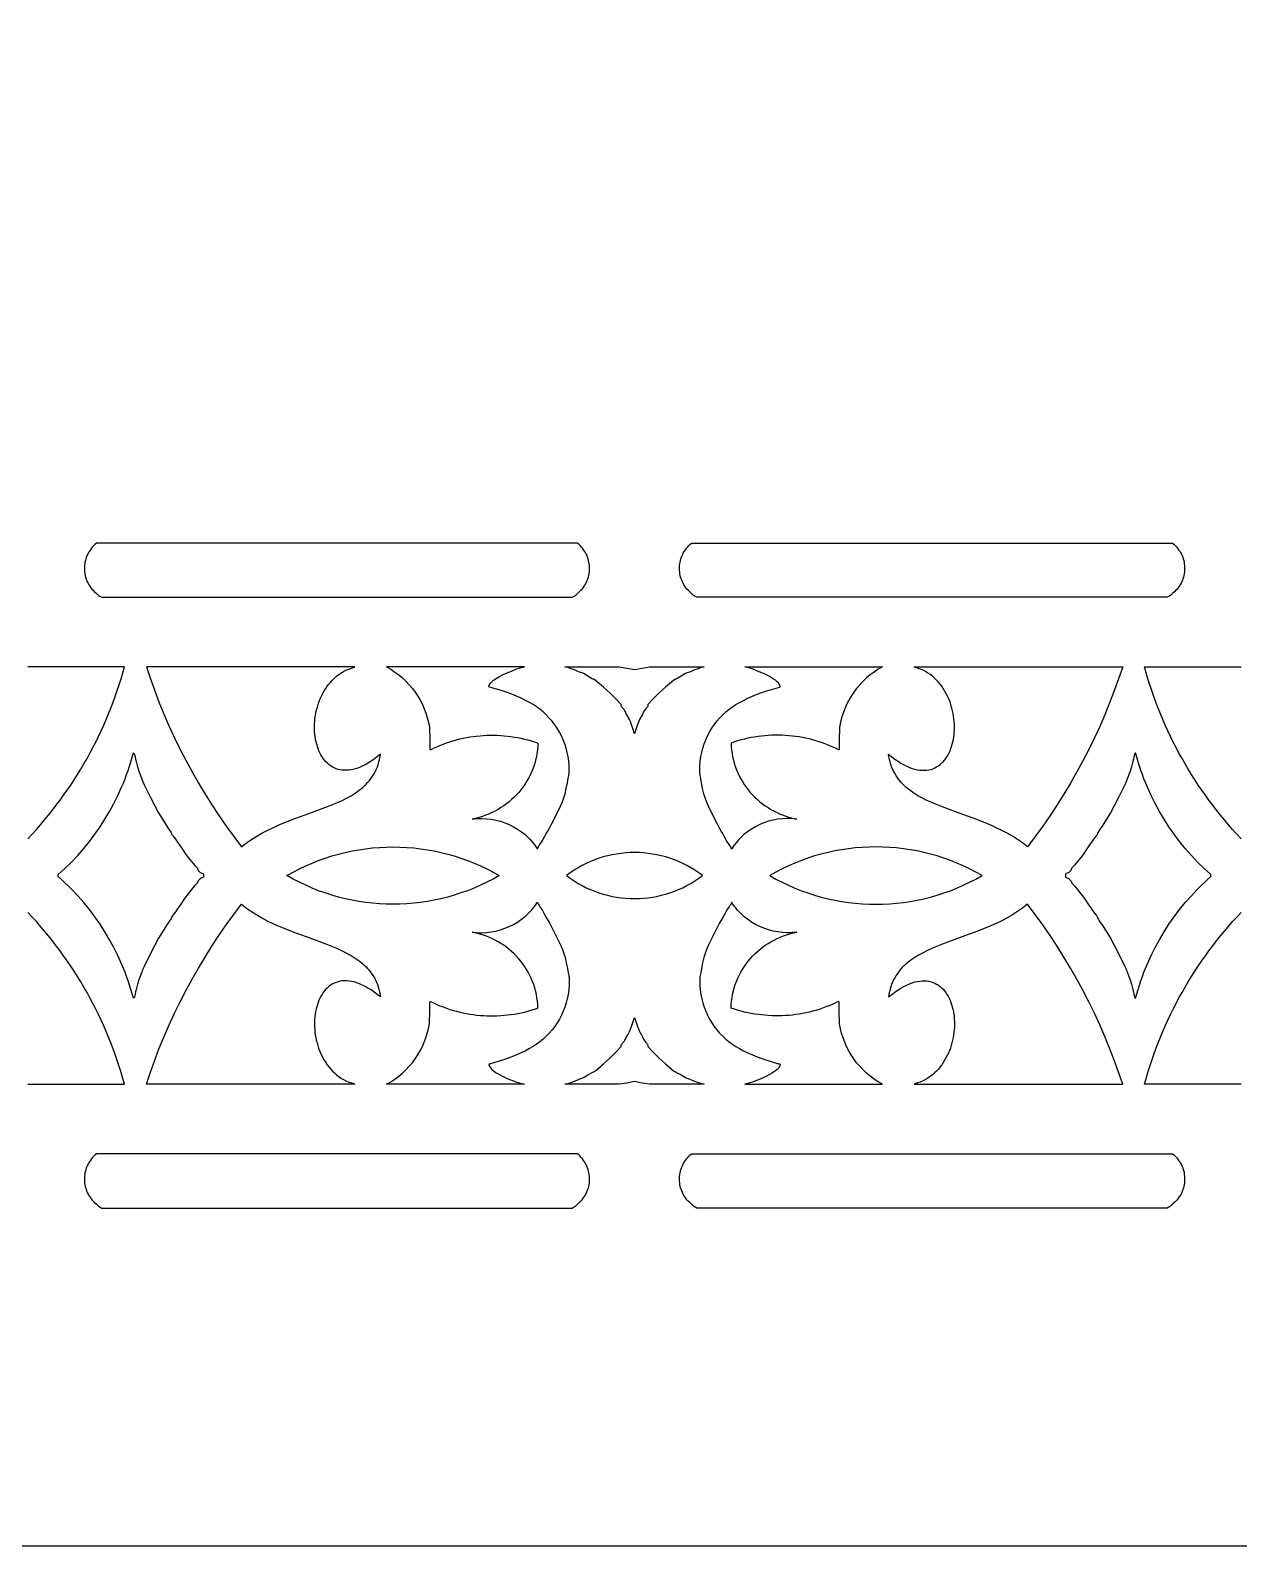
# Model space of a CAD drawing. Extents: x -580 to 993, y -400 to 388.
# Drawn here: x 741.9 to 849.2, y -400.3 to -265.6 of the extents above; entities that cross this region are included whole.
import ezdxf

# ---------------------------------------------------------------- set-up
doc = ezdxf.new("R2010")
doc.units = 0
doc.layers.add('LAYER_1', color=18, linetype='CONTINUOUS')

msp = doc.modelspace()

# ---------------------------------------------------------------- linework, layer by layer
at = {"layer": 'LAYER_1'}
for points in [[(598.06, -400.26), (993.06, -400.26), (993.06, -5.26), (598.06, -5.26)], [(748.23, -316), (790.01, -316), (790.15, -315.93), (790.31, -315.83), (790.5, -315.67), (790.68, -315.49), (790.79, -315.38), (790.9, -315.27), (790.99, -315.15), (791.08, -315.02), (791.17, -314.89), (791.24, -314.76), (791.31, -314.62), (791.36, -314.49), (791.42, -314.35), (791.46, -314.2), (791.5, -314.06), (791.53, -313.91), (791.55, -313.76), (791.56, -313.62), (791.57, -313.47), (791.56, -313.32), (791.56, -313.17), (791.54, -313.02), (791.51, -312.88), (791.48, -312.73), (791.44, -312.59), (791.39, -312.44), (791.34, -312.3), (791.27, -312.16), (791.2, -312.03), (791.12, -311.9), (791.03, -311.77), (790.94, -311.64), (790.83, -311.52), (790.72, -311.4), (790.6, -311.29), (790.47, -311.18), (747.77, -311.18), (747.65, -311.29), (747.53, -311.4), (747.41, -311.52), (747.31, -311.64), (747.22, -311.77), (747.13, -311.9), (747.05, -312.03), (746.98, -312.16), (746.91, -312.3), (746.85, -312.44), (746.81, -312.59), (746.77, -312.73), (746.73, -312.88), (746.71, -313.02), (746.69, -313.17), (746.68, -313.32), (746.68, -313.47), (746.69, -313.62), (746.7, -313.76), (746.72, -313.91), (746.75, -314.06), (746.79, -314.2), (746.83, -314.35), (746.88, -314.49), (746.94, -314.62), (747.01, -314.76), (747.08, -314.89), (747.16, -315.02), (747.25, -315.15), (747.35, -315.27), (747.45, -315.38), (747.56, -315.49), (747.75, -315.67), (747.94, -315.83), (748.1, -315.93)], [(801.1, -316), (800.96, -315.93), (800.81, -315.83), (800.62, -315.67), (800.43, -315.49), (800.32, -315.38), (800.21, -315.27), (800.12, -315.15), (800.03, -315.02), (799.95, -314.89), (799.87, -314.76), (799.81, -314.62), (799.75, -314.49), (799.7, -314.35), (799.65, -314.2), (799.62, -314.06), (799.59, -313.91), (799.57, -313.76), (799.55, -313.62), (799.55, -313.47), (799.55, -313.32), (799.56, -313.17), (799.57, -313.02), (799.6, -312.88), (799.63, -312.73), (799.67, -312.59), (799.72, -312.44), (799.78, -312.3), (799.84, -312.16), (799.91, -312.03), (799.99, -311.9), (800.08, -311.77), (800.18, -311.64), (800.28, -311.52), (800.39, -311.4), (800.51, -311.29), (800.64, -311.18), (843.34, -311.18), (843.47, -311.29), (843.59, -311.4), (843.7, -311.52), (843.8, -311.64), (843.9, -311.77), (843.99, -311.9), (844.07, -312.03), (844.14, -312.16), (844.2, -312.3), (844.26, -312.44), (844.31, -312.59), (844.35, -312.73), (844.38, -312.88), (844.4, -313.02), (844.42, -313.17), (844.43, -313.32), (844.43, -313.47), (844.43, -313.62), (844.41, -313.76), (844.39, -313.91), (844.36, -314.06), (844.33, -314.2), (844.28, -314.35), (844.23, -314.49), (844.17, -314.62), (844.11, -314.76), (844.03, -314.89), (843.95, -315.02), (843.86, -315.15), (843.76, -315.27), (843.66, -315.38), (843.55, -315.49), (843.36, -315.67), (843.17, -315.83), (843.02, -315.93), (842.88, -316)], [(752.19, -322.18), (752.55, -323.25), (752.93, -324.32), (753.34, -325.38), (753.77, -326.43), (754.22, -327.47), (754.7, -328.5), (755.2, -329.52), (755.72, -330.53), (756.26, -331.52), (756.82, -332.51), (757.4, -333.49), (758.01, -334.45), (758.63, -335.4), (759.28, -336.34), (759.95, -337.26), (760.64, -338.17), (761.08, -337.83), (761.52, -337.52), (761.99, -337.23), (762.46, -336.96), (762.93, -336.71), (763.42, -336.47), (763.91, -336.25), (764.4, -336.04), (765.39, -335.66), (766.38, -335.3), (767.34, -334.95), (768.27, -334.6), (768.72, -334.42), (769.16, -334.24), (769.58, -334.05), (769.98, -333.84), (770.37, -333.63), (770.74, -333.4), (771.09, -333.15), (771.41, -332.89), (771.56, -332.75), (771.71, -332.61), (771.85, -332.46), (771.98, -332.31), (772.11, -332.15), (772.23, -331.98), (772.34, -331.81), (772.45, -331.63), (772.54, -331.44), (772.63, -331.25), (772.71, -331.05), (772.79, -330.85), (772.85, -330.63), (772.91, -330.41), (772.95, -330.18), (772.99, -329.94), (772.7, -330.17), (772.42, -330.38), (772.15, -330.56), (771.88, -330.73), (771.62, -330.88), (771.37, -331), (771.12, -331.11), (770.88, -331.2), (770.65, -331.26), (770.42, -331.32), (770.2, -331.35), (769.99, -331.37), (769.79, -331.37), (769.59, -331.36), (769.4, -331.33), (769.22, -331.29), (769.04, -331.23), (768.87, -331.16), (768.71, -331.07), (768.56, -330.98), (768.41, -330.87), (768.27, -330.75), (768.14, -330.62), (768.02, -330.48), (767.91, -330.33), (767.8, -330.17), (767.7, -330), (767.61, -329.83), (767.52, -329.64), (767.45, -329.45), (767.38, -329.25), (767.32, -329.05), (767.27, -328.84), (767.22, -328.63), (767.19, -328.41), (767.16, -328.19), (767.14, -327.96), (767.13, -327.73), (767.13, -327.5), (767.13, -327.27), (767.15, -327.03), (767.17, -326.8), (767.2, -326.56), (767.24, -326.33), (767.29, -326.09), (767.35, -325.86), (767.42, -325.63), (767.49, -325.4), (767.57, -325.17), (767.67, -324.95), (767.77, -324.73), (767.88, -324.51), (768, -324.31), (768.13, -324.1), (768.26, -323.9), (768.41, -323.71), (768.57, -323.53), (768.73, -323.35), (768.9, -323.18), (769.09, -323.02), (769.28, -322.87), (769.48, -322.73), (769.7, -322.6), (769.92, -322.48), (770.17, -322.38), (770.41, -322.3), (770.58, -322.24), (770.7, -322.18)], [(773.53, -322.17), (773.91, -322.4), (774.27, -322.64), (774.62, -322.9), (774.94, -323.17), (775.25, -323.46), (775.55, -323.77), (775.82, -324.1), (776.07, -324.44), (776.31, -324.79), (776.52, -325.15), (776.71, -325.52), (776.88, -325.91), (777.03, -326.3), (777.15, -326.7), (777.25, -327.11), (777.33, -327.53), (777.35, -327.92), (777.36, -328.37), (777.37, -329.52), (777.43, -329.54), (777.71, -329.4), (777.99, -329.28), (778.27, -329.16), (778.56, -329.04), (778.85, -328.94), (779.14, -328.84), (779.44, -328.75), (779.73, -328.67), (780.03, -328.59), (780.33, -328.53), (780.63, -328.47), (780.93, -328.41), (781.23, -328.37), (781.53, -328.33), (781.84, -328.3), (782.14, -328.28), (782.45, -328.26), (782.75, -328.26), (783.06, -328.26), (783.36, -328.26), (783.67, -328.28), (783.97, -328.3), (784.28, -328.33), (784.58, -328.37), (784.89, -328.42), (785.19, -328.47), (785.49, -328.53), (785.79, -328.6), (786.09, -328.68), (786.39, -328.76), (786.68, -328.85), (786.98, -328.95), (786.96, -329.26), (786.94, -329.57), (786.89, -329.87), (786.84, -330.17), (786.77, -330.46), (786.69, -330.75), (786.6, -331.04), (786.5, -331.32), (786.38, -331.59), (786.25, -331.86), (786.12, -332.12), (785.97, -332.38), (785.81, -332.63), (785.64, -332.87), (785.46, -333.11), (785.27, -333.34), (785.07, -333.56), (784.86, -333.77), (784.64, -333.97), (784.42, -334.17), (784.18, -334.35), (783.94, -334.53), (783.69, -334.69), (783.43, -334.85), (783.17, -335), (782.89, -335.13), (782.62, -335.26), (782.33, -335.37), (782.04, -335.47), (781.74, -335.56), (781.44, -335.64), (781.13, -335.7), (781.34, -335.68), (781.56, -335.66), (781.77, -335.65), (781.99, -335.65), (782.41, -335.67), (782.83, -335.72), (783.25, -335.8), (783.65, -335.9), (784.05, -336.04), (784.43, -336.2), (784.81, -336.38), (785.16, -336.6), (785.51, -336.83), (785.83, -337.09), (785.99, -337.23), (786.14, -337.38), (786.29, -337.53), (786.43, -337.69), (786.56, -337.85), (786.7, -338.02), (786.82, -338.19), (786.94, -338.37), (786.97, -338.26), (787.02, -338.16), (787.08, -338.06), (787.15, -337.96), (787.36, -337.67), (787.42, -337.57), (787.45, -337.51), (787.47, -337.44), (787.53, -337.33), (787.72, -337), (787.86, -336.77), (788.04, -336.46), (788.22, -336.11), (788.4, -335.76), (788.98, -334.57), (789.16, -334.15), (789.29, -333.81), (789.39, -333.45), (789.5, -332.98), (789.61, -332.48), (789.67, -332.08), (789.71, -331.84), (789.73, -331.75), (789.75, -331.71), (789.76, -331.64), (789.76, -331.47), (789.74, -330.95), (789.71, -330.55), (789.65, -330.16), (789.58, -329.78), (789.48, -329.4), (789.36, -329.03), (789.22, -328.67), (789.06, -328.32), (788.88, -327.98), (788.68, -327.64), (788.47, -327.33), (788.24, -327.02), (787.99, -326.73), (787.72, -326.45), (787.44, -326.19), (787.14, -325.94), (786.83, -325.71), (786.54, -325.53), (786.22, -325.34), (785.86, -325.16), (785.48, -324.97), (785.08, -324.79), (784.66, -324.62), (784.24, -324.46), (783.82, -324.32), (782.75, -324.01), (782.67, -323.99), (782.64, -323.97), (782.62, -323.95), (782.61, -323.92), (782.61, -323.89), (782.63, -323.81), (782.69, -323.72), (782.78, -323.61), (782.89, -323.5), (783.04, -323.37), (783.28, -323.21), (783.57, -323.04), (783.89, -322.87), (784.25, -322.7), (784.63, -322.55), (785.01, -322.4), (785.39, -322.28), (785.77, -322.17)], [(795.56, -328.12), (795.42, -327.67), (795.27, -327.23), (795.19, -327.04), (795.1, -326.85), (795.02, -326.7), (794.95, -326.56), (794.85, -326.4), (794.75, -326.19), (794.69, -326.08), (794.63, -325.98), (794.56, -325.89), (794.5, -325.83), (794.45, -325.78), (794.41, -325.73), (794.38, -325.68), (794.37, -325.63), (794.37, -325.54), (793.9, -325.03), (793.67, -324.79), (793.39, -324.51), (793.08, -324.23), (792.8, -323.99), (792.08, -323.39), (791.96, -323.31), (791.91, -323.29), (791.86, -323.27), (791.75, -323.21), (791.41, -323.01), (791.08, -322.81), (790.96, -322.74), (790.9, -322.72), (790.79, -322.69), (790.59, -322.61), (790.23, -322.46), (789.92, -322.35), (789.63, -322.25), (789.36, -322.17), (794.19, -322.17), (794.87, -322.29), (795.56, -322.42), (796.24, -322.29), (796.93, -322.17), (801.76, -322.17), (801.48, -322.25), (801.2, -322.35), (800.88, -322.46), (800.53, -322.61), (800.32, -322.69), (800.21, -322.72), (800.15, -322.74), (800.04, -322.81), (799.7, -323.01), (799.36, -323.21), (799.25, -323.27), (799.2, -323.29), (799.18, -323.3), (799.15, -323.31), (799.03, -323.39), (798.31, -323.99), (798.03, -324.23), (797.73, -324.51), (797.44, -324.79), (797.21, -325.03), (796.74, -325.54), (796.74, -325.63), (796.73, -325.68), (796.71, -325.73), (796.66, -325.78), (796.61, -325.83), (796.55, -325.89), (796.49, -325.98), (796.42, -326.08), (796.36, -326.19), (796.26, -326.4), (796.17, -326.56), (796.09, -326.7), (796.01, -326.85), (795.85, -327.23), (795.69, -327.67)], [(817.58, -322.17), (817.21, -322.4), (816.84, -322.64), (816.5, -322.9), (816.17, -323.17), (815.86, -323.46), (815.57, -323.77), (815.29, -324.1), (815.04, -324.44), (814.81, -324.79), (814.59, -325.15), (814.4, -325.52), (814.23, -325.91), (814.08, -326.3), (813.96, -326.7), (813.86, -327.11), (813.78, -327.53), (813.76, -327.92), (813.75, -328.37), (813.74, -329.52), (813.69, -329.54), (813.41, -329.4), (813.12, -329.28), (812.84, -329.16), (812.55, -329.04), (812.26, -328.94), (811.97, -328.84), (811.68, -328.75), (811.38, -328.67), (811.09, -328.59), (810.79, -328.53), (810.49, -328.47), (810.19, -328.41), (809.88, -328.37), (809.58, -328.33), (809.28, -328.3), (808.97, -328.28), (808.67, -328.26), (808.36, -328.26), (808.06, -328.26), (807.75, -328.26), (807.44, -328.28), (807.14, -328.3), (806.83, -328.33), (806.53, -328.37), (806.23, -328.42), (805.92, -328.47), (805.62, -328.53), (805.32, -328.6), (805.02, -328.68), (804.72, -328.76), (804.43, -328.85), (804.13, -328.95), (804.15, -329.26), (804.18, -329.57), (804.22, -329.87), (804.27, -330.17), (804.34, -330.46), (804.42, -330.75), (804.51, -331.04), (804.62, -331.32), (804.73, -331.59), (804.86, -331.86), (805, -332.12), (805.15, -332.38), (805.31, -332.63), (805.48, -332.87), (805.65, -333.11), (805.84, -333.34), (806.04, -333.56), (806.25, -333.77), (806.47, -333.97), (806.69, -334.17), (806.93, -334.35), (807.17, -334.53), (807.42, -334.69), (807.68, -334.85), (807.95, -335), (808.22, -335.13), (808.5, -335.26), (808.78, -335.37), (809.07, -335.47), (809.37, -335.56), (809.68, -335.64), (809.99, -335.7), (809.77, -335.68), (809.56, -335.66), (809.34, -335.65), (809.13, -335.65), (808.7, -335.67), (808.28, -335.72), (807.87, -335.8), (807.46, -335.9), (807.06, -336.04), (806.68, -336.2), (806.31, -336.38), (805.95, -336.6), (805.61, -336.83), (805.28, -337.09), (805.12, -337.23), (804.97, -337.38), (804.83, -337.53), (804.68, -337.69), (804.55, -337.85), (804.42, -338.02), (804.29, -338.19), (804.17, -338.37), (804.15, -338.26), (804.1, -338.16), (804.03, -338.06), (803.96, -337.96), (803.75, -337.67), (803.69, -337.57), (803.67, -337.51), (803.65, -337.44), (803.59, -337.33), (803.39, -337), (803.25, -336.77), (803.08, -336.46), (802.89, -336.11), (802.71, -335.76), (802.14, -334.57), (801.95, -334.15), (801.82, -333.81), (801.72, -333.45), (801.61, -332.98), (801.51, -332.48), (801.44, -332.08), (801.4, -331.84), (801.38, -331.75), (801.36, -331.71), (801.35, -331.64), (801.35, -331.47), (801.37, -330.95), (801.4, -330.55), (801.46, -330.16), (801.54, -329.78), (801.64, -329.4), (801.75, -329.03), (801.89, -328.67), (802.05, -328.32), (802.23, -327.98), (802.43, -327.64), (802.64, -327.33), (802.88, -327.02), (803.12, -326.73), (803.39, -326.45), (803.67, -326.19), (803.97, -325.94), (804.28, -325.71), (804.57, -325.53), (804.89, -325.34), (805.25, -325.16), (805.63, -324.97), (806.04, -324.79), (806.45, -324.62), (806.87, -324.46), (807.3, -324.32), (808.36, -324.01), (808.44, -323.99), (808.47, -323.97), (808.49, -323.95), (808.5, -323.92), (808.5, -323.89), (808.48, -323.81), (808.42, -323.72), (808.34, -323.61), (808.22, -323.5), (808.07, -323.37), (807.83, -323.21), (807.55, -323.04), (807.22, -322.87), (806.86, -322.7), (806.49, -322.55), (806.1, -322.4), (805.72, -322.28), (805.35, -322.17)], [(838.93, -322.18), (838.56, -323.25), (838.18, -324.32), (837.77, -325.38), (837.34, -326.43), (836.89, -327.47), (836.41, -328.5), (835.92, -329.52), (835.4, -330.53), (834.86, -331.52), (834.29, -332.51), (833.71, -333.49), (833.1, -334.45), (832.48, -335.4), (831.83, -336.34), (831.16, -337.26), (830.47, -338.17), (830.04, -337.83), (829.59, -337.52), (829.13, -337.23), (828.66, -336.96), (828.18, -336.71), (827.69, -336.47), (827.2, -336.25), (826.71, -336.04), (825.72, -335.66), (824.74, -335.3), (823.77, -334.95), (822.84, -334.6), (822.39, -334.42), (821.96, -334.24), (821.54, -334.05), (821.13, -333.84), (820.74, -333.63), (820.37, -333.4), (820.03, -333.15), (819.7, -332.89), (819.55, -332.75), (819.4, -332.61), (819.26, -332.46), (819.13, -332.31), (819, -332.15), (818.88, -331.98), (818.77, -331.81), (818.67, -331.63), (818.57, -331.44), (818.48, -331.25), (818.4, -331.05), (818.33, -330.85), (818.26, -330.63), (818.21, -330.41), (818.16, -330.18), (818.12, -329.94), (818.41, -330.17), (818.69, -330.38), (818.97, -330.56), (819.23, -330.73), (819.49, -330.88), (819.75, -331), (819.99, -331.11), (820.23, -331.2), (820.47, -331.26), (820.69, -331.32), (820.91, -331.35), (821.12, -331.37), (821.33, -331.37), (821.52, -331.36), (821.71, -331.33), (821.9, -331.29), (822.07, -331.23), (822.24, -331.16), (822.4, -331.07), (822.55, -330.98), (822.7, -330.87), (822.84, -330.75), (822.97, -330.62), (823.09, -330.48), (823.21, -330.33), (823.31, -330.17), (823.41, -330), (823.51, -329.83), (823.59, -329.64), (823.67, -329.45), (823.73, -329.25), (823.79, -329.05), (823.84, -328.84), (823.89, -328.63), (823.92, -328.41), (823.95, -328.19), (823.97, -327.96), (823.98, -327.73), (823.98, -327.5), (823.98, -327.27), (823.96, -327.03), (823.94, -326.8), (823.91, -326.56), (823.87, -326.33), (823.82, -326.09), (823.76, -325.86), (823.7, -325.63), (823.62, -325.4), (823.54, -325.17), (823.45, -324.95), (823.34, -324.73), (823.23, -324.51), (823.11, -324.31), (822.99, -324.1), (822.85, -323.9), (822.7, -323.71), (822.55, -323.53), (822.38, -323.35), (822.21, -323.18), (822.02, -323.02), (821.83, -322.87), (821.63, -322.73), (821.42, -322.6), (821.2, -322.48), (820.94, -322.38), (820.71, -322.3), (820.53, -322.24), (820.41, -322.18)], [(757.26, -340.72), (757.27, -340.81), (757.26, -340.86), (757.23, -340.88), (757.19, -340.9), (757.12, -340.92), (757.05, -340.96), (756.97, -341.01), (756.9, -341.07), (756.84, -341.13), (756.79, -341.19), (756.76, -341.24), (756.75, -341.29), (756.74, -341.34), (756.72, -341.38), (756.68, -341.43), (756.64, -341.46), (756.58, -341.52), (756.47, -341.63), (756.19, -341.97), (755.9, -342.34), (755.78, -342.49), (755.7, -342.61), (755.53, -342.86), (755.25, -343.27), (754.95, -343.68), (754.78, -343.94), (754.67, -344.1), (754.55, -344.25), (754.5, -344.31), (754.45, -344.38), (754.42, -344.43), (754.41, -344.48), (754.39, -344.53), (754.34, -344.63), (754.26, -344.75), (754.17, -344.88), (753.95, -345.19), (753.76, -345.49), (753.28, -346.3), (752.94, -346.92), (752.56, -347.65), (751.99, -348.8), (751.87, -349.05), (751.84, -349.14), (751.82, -349.19), (751.79, -349.32), (751.71, -349.52), (751.63, -349.7), (751.55, -349.91), (751.4, -350.38), (751.27, -350.84), (751.23, -351.05), (751.2, -351.23), (751.17, -351.4), (751.13, -351.52), (751.08, -351.59), (751.06, -351.61), (751.04, -351.62), (750.93, -351.23), (750.82, -350.84), (750.7, -350.45), (750.57, -350.07), (750.44, -349.69), (750.3, -349.32), (749.99, -348.57), (749.66, -347.84), (749.3, -347.12), (748.92, -346.42), (748.51, -345.73), (748.08, -345.05), (747.62, -344.39), (747.13, -343.75), (746.62, -343.12), (746.09, -342.52), (745.53, -341.93), (745.24, -341.64), (744.95, -341.36), (744.65, -341.08), (744.35, -340.81), (744.35, -340.8), (744.34, -340.72), (744.35, -340.65), (744.35, -340.64), (744.65, -340.37), (744.95, -340.09), (745.53, -339.52), (746.09, -338.93), (746.62, -338.32), (747.13, -337.7), (747.62, -337.06), (748.08, -336.4), (748.51, -335.72), (748.92, -335.03), (749.3, -334.33), (749.66, -333.61), (749.99, -332.88), (750.15, -332.51), (750.3, -332.13), (750.44, -331.75), (750.57, -331.38), (750.7, -330.99), (750.82, -330.61), (750.93, -330.22), (751.04, -329.83), (751.06, -329.84), (751.08, -329.85), (751.11, -329.88), (751.13, -329.93), (751.17, -330.05), (751.2, -330.22), (751.23, -330.39), (751.27, -330.6), (751.4, -331.07), (751.55, -331.54), (751.63, -331.75), (751.71, -331.93), (751.79, -332.13), (751.82, -332.21), (751.82, -332.25), (751.84, -332.31), (751.87, -332.4), (751.99, -332.65), (752.56, -333.79), (752.94, -334.53), (753.28, -335.14), (753.76, -335.96), (753.95, -336.26), (754.17, -336.57), (754.34, -336.82), (754.39, -336.91), (754.41, -336.97), (754.42, -337.01), (754.45, -337.07), (754.5, -337.14), (754.55, -337.2), (754.67, -337.35), (754.78, -337.5), (754.95, -337.76), (755.25, -338.18), (755.53, -338.58), (755.7, -338.84), (755.9, -339.11), (756.19, -339.48), (756.47, -339.81), (756.58, -339.93), (756.64, -339.99), (756.68, -340.02), (756.72, -340.06), (756.74, -340.11), (756.75, -340.15), (756.76, -340.2), (756.79, -340.26), (756.84, -340.32), (756.9, -340.38), (756.97, -340.44), (757.05, -340.49), (757.12, -340.52), (757.19, -340.55), (757.23, -340.56), (757.26, -340.59), (757.27, -340.64)], [(833.85, -340.72), (833.85, -340.81), (833.86, -340.86), (833.88, -340.88), (833.92, -340.9), (833.99, -340.92), (834.07, -340.96), (834.14, -341.01), (834.21, -341.07), (834.27, -341.13), (834.32, -341.19), (834.35, -341.24), (834.37, -341.29), (834.37, -341.34), (834.4, -341.38), (834.43, -341.43), (834.47, -341.46), (834.54, -341.52), (834.64, -341.63), (834.92, -341.97), (835.22, -342.34), (835.33, -342.49), (835.41, -342.61), (835.58, -342.86), (835.87, -343.27), (836.16, -343.68), (836.33, -343.94), (836.44, -344.1), (836.56, -344.25), (836.62, -344.31), (836.66, -344.38), (836.69, -344.43), (836.7, -344.48), (836.72, -344.53), (836.77, -344.63), (836.85, -344.75), (836.94, -344.88), (837.16, -345.19), (837.35, -345.49), (837.83, -346.3), (838.17, -346.92), (838.55, -347.65), (839.13, -348.8), (839.24, -349.05), (839.27, -349.14), (839.29, -349.19), (839.32, -349.32), (839.41, -349.52), (839.48, -349.7), (839.56, -349.91), (839.71, -350.38), (839.84, -350.84), (839.88, -351.05), (839.91, -351.23), (839.94, -351.4), (839.98, -351.52), (840.03, -351.59), (840.05, -351.61), (840.08, -351.62), (840.18, -351.23), (840.29, -350.84), (840.41, -350.45), (840.54, -350.07), (840.68, -349.69), (840.82, -349.32), (841.12, -348.57), (841.45, -347.84), (841.81, -347.12), (842.19, -346.42), (842.6, -345.73), (843.04, -345.05), (843.5, -344.39), (843.98, -343.75), (844.49, -343.12), (845.03, -342.52), (845.58, -341.93), (845.87, -341.64), (846.16, -341.36), (846.46, -341.08), (846.76, -340.81), (846.77, -340.8), (846.77, -340.72), (846.77, -340.65), (846.76, -340.64), (846.46, -340.37), (846.16, -340.09), (845.58, -339.52), (845.03, -338.93), (844.49, -338.32), (843.98, -337.7), (843.5, -337.06), (843.04, -336.4), (842.6, -335.72), (842.19, -335.03), (841.81, -334.33), (841.45, -333.61), (841.12, -332.88), (840.97, -332.51), (840.82, -332.13), (840.68, -331.75), (840.54, -331.38), (840.41, -330.99), (840.29, -330.61), (840.18, -330.22), (840.08, -329.83), (840.05, -329.84), (840.03, -329.85), (840.01, -329.88), (839.98, -329.93), (839.94, -330.05), (839.91, -330.22), (839.88, -330.39), (839.84, -330.6), (839.71, -331.07), (839.56, -331.54), (839.48, -331.75), (839.41, -331.93), (839.32, -332.13), (839.3, -332.21), (839.29, -332.25), (839.27, -332.31), (839.24, -332.4), (839.13, -332.65), (838.55, -333.79), (838.17, -334.53), (837.83, -335.14), (837.35, -335.96), (837.16, -336.26), (836.94, -336.57), (836.77, -336.82), (836.72, -336.91), (836.7, -336.97), (836.69, -337.01), (836.66, -337.07), (836.62, -337.14), (836.56, -337.2), (836.44, -337.35), (836.33, -337.5), (836.16, -337.76), (835.87, -338.18), (835.58, -338.58), (835.41, -338.84), (835.22, -339.11), (834.92, -339.48), (834.64, -339.81), (834.54, -339.93), (834.47, -339.99), (834.43, -340.02), (834.4, -340.06), (834.37, -340.11), (834.37, -340.15), (834.35, -340.2), (834.32, -340.26), (834.27, -340.32), (834.21, -340.38), (834.14, -340.44), (834.07, -340.49), (833.99, -340.52), (833.92, -340.55), (833.88, -340.56), (833.86, -340.59), (833.85, -340.64)], [(783.54, -340.72), (782.99, -341.03), (782.44, -341.32), (781.87, -341.59), (781.3, -341.84), (780.72, -342.07), (780.14, -342.27), (779.55, -342.46), (778.96, -342.63), (778.36, -342.78), (777.76, -342.91), (777.16, -343.02), (776.55, -343.11), (775.94, -343.18), (775.33, -343.23), (774.72, -343.26), (774.11, -343.27), (773.5, -343.26), (772.89, -343.23), (772.28, -343.18), (771.67, -343.11), (771.06, -343.02), (770.46, -342.91), (769.86, -342.78), (769.26, -342.63), (768.67, -342.46), (768.08, -342.27), (767.49, -342.07), (766.92, -341.84), (766.35, -341.59), (765.78, -341.32), (765.22, -341.03), (764.68, -340.72), (765.22, -340.42), (765.78, -340.13), (766.35, -339.86), (766.92, -339.61), (767.49, -339.38), (768.08, -339.17), (768.67, -338.98), (769.26, -338.82), (769.86, -338.67), (770.46, -338.54), (771.06, -338.43), (771.67, -338.34), (772.28, -338.27), (772.89, -338.22), (773.5, -338.19), (774.11, -338.18), (774.72, -338.19), (775.33, -338.22), (775.94, -338.27), (776.55, -338.34), (777.16, -338.43), (777.76, -338.54), (778.36, -338.67), (778.96, -338.82), (779.55, -338.98), (780.14, -339.17), (780.72, -339.38), (781.3, -339.61), (781.87, -339.86), (782.44, -340.13), (782.99, -340.42)], [(795.56, -342.77), (795.96, -342.76), (796.36, -342.74), (796.76, -342.7), (797.15, -342.64), (797.55, -342.57), (797.94, -342.48), (798.33, -342.38), (798.71, -342.26), (799.1, -342.12), (799.47, -341.97), (799.84, -341.8), (800.21, -341.62), (800.57, -341.42), (800.92, -341.2), (801.27, -340.97), (801.6, -340.72), (801.27, -340.48), (800.92, -340.25), (800.57, -340.03), (800.21, -339.83), (799.84, -339.65), (799.47, -339.48), (799.1, -339.33), (798.71, -339.19), (798.33, -339.07), (797.94, -338.97), (797.55, -338.88), (797.15, -338.81), (796.76, -338.75), (796.36, -338.71), (795.96, -338.68), (795.56, -338.68), (795.16, -338.68), (794.76, -338.71), (794.36, -338.75), (793.96, -338.81), (793.57, -338.88), (793.17, -338.97), (792.78, -339.07), (792.4, -339.19), (792.02, -339.33), (791.64, -339.48), (791.27, -339.65), (790.9, -339.83), (790.54, -340.03), (790.19, -340.25), (789.85, -340.48), (789.51, -340.72), (789.85, -340.97), (790.19, -341.2), (790.54, -341.42), (790.9, -341.62), (791.27, -341.8), (791.64, -341.97), (792.02, -342.12), (792.4, -342.26), (792.78, -342.38), (793.17, -342.48), (793.57, -342.57), (793.96, -342.64), (794.36, -342.7), (794.76, -342.74), (795.16, -342.76)], [(807.57, -340.72), (808.12, -341.03), (808.68, -341.32), (809.24, -341.59), (809.81, -341.84), (810.39, -342.07), (810.97, -342.27), (811.56, -342.46), (812.15, -342.63), (812.75, -342.78), (813.35, -342.91), (813.95, -343.02), (814.56, -343.11), (815.17, -343.18), (815.78, -343.23), (816.39, -343.26), (817, -343.27), (817.62, -343.26), (818.23, -343.23), (818.84, -343.18), (819.45, -343.11), (820.05, -343.02), (820.66, -342.91), (821.26, -342.78), (821.85, -342.63), (822.45, -342.46), (823.04, -342.27), (823.62, -342.07), (824.2, -341.84), (824.77, -341.59), (825.33, -341.32), (825.89, -341.03), (826.44, -340.72), (825.89, -340.42), (825.33, -340.13), (824.77, -339.86), (824.2, -339.61), (823.62, -339.38), (823.04, -339.17), (822.45, -338.98), (821.85, -338.82), (821.26, -338.67), (820.66, -338.54), (820.05, -338.43), (819.45, -338.34), (818.84, -338.27), (818.23, -338.22), (817.62, -338.19), (817, -338.18), (816.39, -338.19), (815.78, -338.22), (815.17, -338.27), (814.56, -338.34), (813.95, -338.43), (813.35, -338.54), (812.75, -338.67), (812.15, -338.82), (811.56, -338.98), (810.97, -339.17), (810.39, -339.38), (809.81, -339.61), (809.24, -339.86), (808.68, -340.13), (808.12, -340.42)], [(752.19, -359.27), (752.55, -358.19), (752.93, -357.13), (753.34, -356.07), (753.77, -355.02), (754.22, -353.98), (754.7, -352.95), (755.2, -351.93), (755.72, -350.92), (756.26, -349.92), (756.82, -348.94), (757.4, -347.96), (758.01, -347), (758.63, -346.05), (759.28, -345.11), (759.95, -344.19), (760.64, -343.28), (761.08, -343.61), (761.52, -343.92), (761.99, -344.22), (762.46, -344.49), (762.93, -344.74), (763.42, -344.97), (763.91, -345.19), (764.4, -345.4), (765.39, -345.79), (766.38, -346.15), (767.34, -346.49), (768.27, -346.84), (768.72, -347.02), (769.16, -347.21), (769.58, -347.4), (769.98, -347.61), (770.37, -347.82), (770.74, -348.05), (771.09, -348.29), (771.41, -348.56), (771.56, -348.7), (771.71, -348.84), (771.85, -348.99), (771.98, -349.14), (772.11, -349.3), (772.23, -349.47), (772.34, -349.64), (772.45, -349.82), (772.54, -350), (772.63, -350.2), (772.71, -350.39), (772.79, -350.6), (772.85, -350.82), (772.91, -351.04), (772.95, -351.27), (772.99, -351.51), (772.7, -351.28), (772.42, -351.07), (772.15, -350.88), (771.88, -350.72), (771.62, -350.57), (771.37, -350.45), (771.12, -350.34), (770.88, -350.25), (770.65, -350.18), (770.42, -350.13), (770.2, -350.1), (769.99, -350.08), (769.79, -350.08), (769.59, -350.09), (769.4, -350.12), (769.22, -350.16), (769.04, -350.22), (768.87, -350.29), (768.71, -350.37), (768.56, -350.47), (768.41, -350.58), (768.27, -350.7), (768.14, -350.83), (768.02, -350.97), (767.91, -351.12), (767.8, -351.28), (767.7, -351.44), (767.61, -351.62), (767.52, -351.8), (767.45, -351.99), (767.38, -352.19), (767.32, -352.4), (767.27, -352.6), (767.22, -352.82), (767.19, -353.04), (767.16, -353.26), (767.14, -353.49), (767.13, -353.72), (767.13, -353.95), (767.13, -354.18), (767.15, -354.41), (767.17, -354.65), (767.2, -354.89), (767.24, -355.12), (767.29, -355.36), (767.35, -355.59), (767.42, -355.82), (767.49, -356.05), (767.57, -356.28), (767.67, -356.5), (767.77, -356.72), (767.88, -356.93), (768, -357.14), (768.13, -357.34), (768.26, -357.54), (768.41, -357.73), (768.57, -357.92), (768.73, -358.09), (768.9, -358.26), (769.09, -358.42), (769.28, -358.57), (769.48, -358.71), (769.7, -358.84), (769.92, -358.96), (770.17, -359.07), (770.41, -359.15), (770.58, -359.21), (770.7, -359.27)], [(773.53, -359.27), (773.91, -359.05), (774.27, -358.81), (774.62, -358.55), (774.94, -358.28), (775.25, -357.98), (775.55, -357.67), (775.82, -357.35), (776.07, -357.01), (776.31, -356.66), (776.52, -356.3), (776.71, -355.92), (776.88, -355.54), (777.03, -355.14), (777.15, -354.74), (777.25, -354.33), (777.33, -353.91), (777.35, -353.53), (777.36, -353.08), (777.37, -351.93), (777.43, -351.91), (777.71, -352.04), (777.99, -352.17), (778.27, -352.29), (778.56, -352.4), (778.85, -352.51), (779.14, -352.61), (779.44, -352.7), (779.73, -352.78), (780.03, -352.85), (780.33, -352.92), (780.63, -352.98), (780.93, -353.03), (781.23, -353.08), (781.53, -353.12), (781.84, -353.15), (782.14, -353.17), (782.45, -353.18), (782.75, -353.19), (783.06, -353.19), (783.36, -353.18), (783.67, -353.17), (783.97, -353.14), (784.28, -353.11), (784.58, -353.08), (784.89, -353.03), (785.19, -352.98), (785.49, -352.92), (785.79, -352.85), (786.09, -352.77), (786.39, -352.69), (786.68, -352.6), (786.98, -352.5), (786.96, -352.19), (786.94, -351.88), (786.89, -351.58), (786.84, -351.28), (786.77, -350.98), (786.69, -350.69), (786.6, -350.41), (786.5, -350.13), (786.38, -349.85), (786.25, -349.59), (786.12, -349.32), (785.97, -349.07), (785.81, -348.82), (785.64, -348.57), (785.46, -348.34), (785.27, -348.11), (785.07, -347.89), (784.86, -347.68), (784.64, -347.47), (784.42, -347.28), (784.18, -347.09), (783.94, -346.92), (783.69, -346.75), (783.43, -346.6), (783.17, -346.45), (782.89, -346.32), (782.62, -346.19), (782.33, -346.08), (782.04, -345.98), (781.74, -345.89), (781.44, -345.81), (781.13, -345.75), (781.34, -345.77), (781.56, -345.79), (781.77, -345.8), (781.99, -345.8), (782.41, -345.78), (782.83, -345.73), (783.25, -345.65), (783.65, -345.54), (784.05, -345.41), (784.43, -345.25), (784.81, -345.06), (785.16, -344.85), (785.51, -344.61), (785.83, -344.35), (785.99, -344.21), (786.14, -344.07), (786.29, -343.92), (786.43, -343.76), (786.56, -343.6), (786.7, -343.43), (786.82, -343.26), (786.94, -343.08), (786.97, -343.19), (787.02, -343.29), (787.08, -343.39), (787.15, -343.49), (787.36, -343.78), (787.42, -343.88), (787.45, -343.94), (787.47, -344), (787.53, -344.12), (787.72, -344.44), (787.86, -344.68), (788.04, -344.99), (788.22, -345.34), (788.4, -345.69), (788.98, -346.88), (789.16, -347.3), (789.29, -347.64), (789.39, -348), (789.5, -348.47), (789.61, -348.97), (789.67, -349.37), (789.71, -349.61), (789.73, -349.69), (789.75, -349.73), (789.76, -349.8), (789.76, -349.97), (789.74, -350.5), (789.71, -350.89), (789.65, -351.28), (789.58, -351.67), (789.48, -352.04), (789.36, -352.41), (789.22, -352.78), (789.06, -353.13), (788.88, -353.47), (788.68, -353.8), (788.47, -354.12), (788.24, -354.43), (787.99, -354.72), (787.72, -355), (787.44, -355.26), (787.14, -355.5), (786.83, -355.73), (786.54, -355.92), (786.22, -356.1), (785.86, -356.29), (785.48, -356.48), (785.08, -356.65), (784.66, -356.83), (784.24, -356.99), (783.82, -357.13), (782.75, -357.44), (782.67, -357.46), (782.64, -357.48), (782.62, -357.5), (782.61, -357.53), (782.61, -357.56), (782.63, -357.64), (782.69, -357.73), (782.78, -357.83), (782.89, -357.95), (783.04, -358.07), (783.28, -358.24), (783.57, -358.41), (783.89, -358.58), (784.25, -358.74), (784.63, -358.9), (785.01, -359.04), (785.39, -359.17), (785.77, -359.27)], [(817.58, -359.27), (817.21, -359.05), (816.84, -358.81), (816.5, -358.55), (816.17, -358.28), (815.86, -357.98), (815.57, -357.67), (815.29, -357.35), (815.04, -357.01), (814.81, -356.66), (814.59, -356.3), (814.4, -355.92), (814.23, -355.54), (814.08, -355.14), (813.96, -354.74), (813.86, -354.33), (813.78, -353.91), (813.76, -353.53), (813.75, -353.08), (813.74, -351.93), (813.69, -351.91), (813.41, -352.04), (813.12, -352.17), (812.84, -352.29), (812.55, -352.4), (812.26, -352.51), (811.97, -352.61), (811.68, -352.7), (811.38, -352.78), (811.09, -352.85), (810.79, -352.92), (810.49, -352.98), (810.19, -353.03), (809.88, -353.08), (809.58, -353.12), (809.28, -353.15), (808.97, -353.17), (808.67, -353.18), (808.36, -353.19), (808.06, -353.19), (807.75, -353.18), (807.44, -353.17), (807.14, -353.14), (806.83, -353.11), (806.53, -353.08), (806.23, -353.03), (805.92, -352.98), (805.62, -352.92), (805.32, -352.85), (805.02, -352.77), (804.72, -352.69), (804.43, -352.6), (804.13, -352.5), (804.15, -352.19), (804.18, -351.88), (804.22, -351.58), (804.27, -351.28), (804.34, -350.98), (804.42, -350.69), (804.51, -350.41), (804.62, -350.13), (804.73, -349.85), (804.86, -349.59), (805, -349.32), (805.15, -349.07), (805.31, -348.82), (805.48, -348.57), (805.65, -348.34), (805.84, -348.11), (806.04, -347.89), (806.25, -347.68), (806.47, -347.47), (806.69, -347.28), (806.93, -347.09), (807.17, -346.92), (807.42, -346.75), (807.68, -346.6), (807.95, -346.45), (808.22, -346.32), (808.5, -346.19), (808.78, -346.08), (809.07, -345.98), (809.37, -345.89), (809.68, -345.81), (809.99, -345.75), (809.77, -345.77), (809.56, -345.79), (809.34, -345.8), (809.13, -345.8), (808.7, -345.78), (808.28, -345.73), (807.87, -345.65), (807.46, -345.54), (807.06, -345.41), (806.68, -345.25), (806.31, -345.06), (805.95, -344.85), (805.61, -344.61), (805.28, -344.35), (805.12, -344.21), (804.97, -344.07), (804.83, -343.92), (804.68, -343.76), (804.55, -343.6), (804.42, -343.43), (804.29, -343.26), (804.17, -343.08), (804.15, -343.19), (804.1, -343.29), (804.03, -343.39), (803.96, -343.49), (803.75, -343.78), (803.69, -343.88), (803.67, -343.94), (803.65, -344), (803.59, -344.12), (803.39, -344.44), (803.25, -344.68), (803.08, -344.99), (802.89, -345.34), (802.71, -345.69), (802.14, -346.88), (801.95, -347.3), (801.82, -347.64), (801.72, -348), (801.61, -348.47), (801.51, -348.97), (801.44, -349.37), (801.4, -349.61), (801.38, -349.69), (801.36, -349.73), (801.35, -349.8), (801.35, -349.97), (801.37, -350.5), (801.4, -350.89), (801.46, -351.28), (801.54, -351.67), (801.64, -352.04), (801.75, -352.41), (801.89, -352.78), (802.05, -353.13), (802.23, -353.47), (802.43, -353.8), (802.64, -354.12), (802.88, -354.43), (803.12, -354.72), (803.39, -355), (803.67, -355.26), (803.97, -355.5), (804.28, -355.73), (804.57, -355.92), (804.89, -356.1), (805.25, -356.29), (805.63, -356.48), (806.04, -356.65), (806.45, -356.83), (806.87, -356.99), (807.3, -357.13), (808.36, -357.44), (808.44, -357.46), (808.47, -357.48), (808.49, -357.5), (808.5, -357.53), (808.5, -357.56), (808.48, -357.64), (808.42, -357.73), (808.34, -357.83), (808.22, -357.95), (808.07, -358.07), (807.83, -358.24), (807.55, -358.41), (807.22, -358.58), (806.86, -358.74), (806.49, -358.9), (806.1, -359.04), (805.72, -359.17), (805.35, -359.27)], [(838.93, -359.27), (838.56, -358.19), (838.18, -357.13), (837.77, -356.07), (837.34, -355.02), (836.89, -353.98), (836.41, -352.95), (835.92, -351.93), (835.4, -350.92), (834.86, -349.92), (834.29, -348.94), (833.71, -347.96), (833.1, -347), (832.48, -346.05), (831.83, -345.11), (831.16, -344.19), (830.47, -343.28), (830.04, -343.61), (829.59, -343.92), (829.13, -344.22), (828.66, -344.49), (828.18, -344.74), (827.69, -344.97), (827.2, -345.19), (826.71, -345.4), (825.72, -345.79), (824.74, -346.15), (823.77, -346.49), (822.84, -346.84), (822.39, -347.02), (821.96, -347.21), (821.54, -347.4), (821.13, -347.61), (820.74, -347.82), (820.37, -348.05), (820.03, -348.29), (819.7, -348.56), (819.55, -348.7), (819.4, -348.84), (819.26, -348.99), (819.13, -349.14), (819, -349.3), (818.88, -349.47), (818.77, -349.64), (818.67, -349.82), (818.57, -350), (818.48, -350.2), (818.4, -350.39), (818.33, -350.6), (818.26, -350.82), (818.21, -351.04), (818.16, -351.27), (818.12, -351.51), (818.41, -351.28), (818.69, -351.07), (818.97, -350.88), (819.23, -350.72), (819.49, -350.57), (819.75, -350.45), (819.99, -350.34), (820.23, -350.25), (820.47, -350.18), (820.69, -350.13), (820.91, -350.1), (821.12, -350.08), (821.33, -350.08), (821.52, -350.09), (821.71, -350.12), (821.9, -350.16), (822.07, -350.22), (822.24, -350.29), (822.4, -350.37), (822.55, -350.47), (822.7, -350.58), (822.84, -350.7), (822.97, -350.83), (823.09, -350.97), (823.21, -351.12), (823.31, -351.28), (823.41, -351.44), (823.51, -351.62), (823.59, -351.8), (823.67, -351.99), (823.73, -352.19), (823.79, -352.4), (823.84, -352.6), (823.89, -352.82), (823.92, -353.04), (823.95, -353.26), (823.97, -353.49), (823.98, -353.72), (823.98, -353.95), (823.98, -354.18), (823.96, -354.41), (823.94, -354.65), (823.91, -354.89), (823.87, -355.12), (823.82, -355.36), (823.76, -355.59), (823.7, -355.82), (823.62, -356.05), (823.54, -356.28), (823.45, -356.5), (823.34, -356.72), (823.23, -356.93), (823.11, -357.14), (822.99, -357.34), (822.85, -357.54), (822.7, -357.73), (822.55, -357.92), (822.38, -358.09), (822.21, -358.26), (822.02, -358.42), (821.83, -358.57), (821.63, -358.71), (821.42, -358.84), (821.2, -358.96), (820.94, -359.07), (820.71, -359.15), (820.53, -359.21), (820.41, -359.27)], [(795.56, -359.02), (794.87, -359.16), (794.19, -359.27), (789.36, -359.27), (789.63, -359.2), (789.92, -359.1), (790.23, -358.98), (790.59, -358.84), (790.79, -358.76), (790.9, -358.73), (790.96, -358.7), (791.08, -358.64), (791.41, -358.44), (791.75, -358.24), (791.86, -358.18), (791.91, -358.15), (791.93, -358.15), (791.96, -358.14), (792.08, -358.06), (792.8, -357.46), (793.08, -357.21), (793.39, -356.93), (793.67, -356.66), (793.9, -356.42), (794.37, -355.91), (794.37, -355.81), (794.38, -355.77), (794.41, -355.72), (794.45, -355.66), (794.5, -355.62), (794.56, -355.56), (794.63, -355.47), (794.69, -355.36), (794.75, -355.26), (794.85, -355.04), (794.95, -354.88), (795.02, -354.75), (795.1, -354.59), (795.27, -354.21), (795.42, -353.78), (795.56, -353.32), (795.69, -353.78), (795.85, -354.21), (795.93, -354.41), (796.01, -354.59), (796.09, -354.75), (796.17, -354.88), (796.26, -355.04), (796.36, -355.26), (796.42, -355.36), (796.49, -355.47), (796.55, -355.56), (796.61, -355.62), (796.66, -355.66), (796.71, -355.72), (796.73, -355.77), (796.74, -355.81), (796.74, -355.91), (797.21, -356.42), (797.44, -356.66), (797.73, -356.93), (798.03, -357.21), (798.31, -357.46), (799.03, -358.06), (799.15, -358.14), (799.2, -358.15), (799.25, -358.18), (799.36, -358.24), (799.7, -358.44), (800.04, -358.64), (800.15, -358.7), (800.21, -358.73), (800.32, -358.76), (800.53, -358.84), (800.88, -358.98), (801.2, -359.1), (801.48, -359.2), (801.76, -359.27), (796.93, -359.27), (796.24, -359.16)], [(748.23, -370.26), (790.01, -370.26), (790.15, -370.19), (790.31, -370.09), (790.5, -369.93), (790.68, -369.75), (790.79, -369.64), (790.9, -369.53), (790.99, -369.4), (791.08, -369.28), (791.17, -369.15), (791.24, -369.02), (791.31, -368.88), (791.36, -368.74), (791.42, -368.6), (791.46, -368.46), (791.5, -368.32), (791.53, -368.17), (791.55, -368.02), (791.56, -367.88), (791.57, -367.73), (791.56, -367.58), (791.56, -367.43), (791.54, -367.28), (791.51, -367.14), (791.48, -366.99), (791.44, -366.85), (791.39, -366.7), (791.34, -366.56), (791.27, -366.42), (791.2, -366.29), (791.12, -366.16), (791.03, -366.03), (790.94, -365.9), (790.83, -365.78), (790.72, -365.66), (790.6, -365.55), (790.47, -365.44), (747.77, -365.44), (747.65, -365.55), (747.53, -365.66), (747.41, -365.78), (747.31, -365.9), (747.22, -366.03), (747.13, -366.16), (747.05, -366.29), (746.98, -366.42), (746.91, -366.56), (746.85, -366.7), (746.81, -366.85), (746.77, -366.99), (746.73, -367.14), (746.71, -367.28), (746.69, -367.43), (746.68, -367.58), (746.68, -367.73), (746.69, -367.88), (746.7, -368.02), (746.72, -368.17), (746.75, -368.32), (746.79, -368.46), (746.83, -368.6), (746.88, -368.74), (746.94, -368.88), (747.01, -369.02), (747.08, -369.15), (747.16, -369.28), (747.25, -369.4), (747.35, -369.53), (747.45, -369.64), (747.56, -369.75), (747.75, -369.93), (747.94, -370.09), (748.1, -370.19)], [(801.1, -370.26), (800.96, -370.19), (800.81, -370.09), (800.62, -369.93), (800.43, -369.75), (800.32, -369.64), (800.21, -369.53), (800.12, -369.4), (800.03, -369.28), (799.95, -369.15), (799.87, -369.02), (799.81, -368.88), (799.75, -368.74), (799.7, -368.6), (799.65, -368.46), (799.62, -368.32), (799.59, -368.17), (799.57, -368.02), (799.55, -367.88), (799.55, -367.73), (799.55, -367.58), (799.56, -367.43), (799.57, -367.28), (799.6, -367.14), (799.63, -366.99), (799.67, -366.85), (799.72, -366.7), (799.78, -366.56), (799.84, -366.42), (799.91, -366.29), (799.99, -366.16), (800.08, -366.03), (800.18, -365.9), (800.28, -365.78), (800.39, -365.66), (800.51, -365.55), (800.64, -365.44), (843.34, -365.44), (843.47, -365.55), (843.59, -365.66), (843.7, -365.78), (843.8, -365.9), (843.9, -366.03), (843.99, -366.16), (844.07, -366.29), (844.14, -366.42), (844.2, -366.56), (844.26, -366.7), (844.31, -366.85), (844.35, -366.99), (844.38, -367.14), (844.4, -367.28), (844.42, -367.43), (844.43, -367.58), (844.43, -367.73), (844.43, -367.88), (844.41, -368.02), (844.39, -368.17), (844.36, -368.32), (844.33, -368.46), (844.28, -368.6), (844.23, -368.74), (844.17, -368.88), (844.11, -369.02), (844.03, -369.15), (843.95, -369.28), (843.86, -369.4), (843.76, -369.53), (843.66, -369.64), (843.55, -369.75), (843.36, -369.93), (843.17, -370.09), (843.02, -370.19), (842.88, -370.26)]]:
    msp.add_lwpolyline(points, close=True, dxfattribs=at)
for points in [[(741.67, -337.45), (742.05, -337.04), (742.42, -336.63), (742.79, -336.21), (743.15, -335.78), (743.5, -335.36), (743.85, -334.92), (744.19, -334.48), (744.52, -334.04), (744.84, -333.59), (745.16, -333.14), (745.47, -332.68), (745.78, -332.22), (746.07, -331.75), (746.36, -331.28), (746.64, -330.81), (746.92, -330.33), (747.18, -329.85), (747.44, -329.36), (747.69, -328.87), (747.94, -328.37), (748.17, -327.88), (748.4, -327.37), (748.62, -326.87), (748.83, -326.36), (749.04, -325.85), (749.23, -325.33), (749.42, -324.81), (749.6, -324.29), (749.78, -323.77), (749.94, -323.24), (750.1, -322.71), (750.25, -322.18), (741.67, -322.18)], [(849.44, -337.45), (849.06, -337.04), (848.69, -336.63), (848.32, -336.21), (847.96, -335.78), (847.61, -335.36), (847.26, -334.92), (846.93, -334.48), (846.59, -334.04), (846.27, -333.59), (845.95, -333.14), (845.64, -332.68), (845.34, -332.22), (845.04, -331.75), (844.75, -331.28), (844.47, -330.81), (844.2, -330.33), (843.93, -329.85), (843.67, -329.36), (843.42, -328.87), (843.18, -328.37), (842.94, -327.88), (842.71, -327.37), (842.49, -326.87), (842.28, -326.36), (842.07, -325.85), (841.88, -325.33), (841.69, -324.81), (841.51, -324.29), (841.34, -323.77), (841.17, -323.24), (841.01, -322.71), (840.87, -322.18), (849.44, -322.18)], [(741.67, -359.27), (750.25, -359.27), (750.1, -358.74), (749.94, -358.21), (749.78, -357.68), (749.6, -357.16), (749.42, -356.63), (749.23, -356.11), (749.04, -355.6), (748.83, -355.09), (748.62, -354.58), (748.4, -354.07), (748.17, -353.57), (747.94, -353.07), (747.69, -352.58), (747.44, -352.09), (747.18, -351.6), (746.92, -351.12), (746.64, -350.64), (746.36, -350.16), (746.07, -349.69), (745.78, -349.23), (745.47, -348.77), (745.16, -348.31), (744.84, -347.86), (744.52, -347.41), (744.19, -346.96), (743.85, -346.52), (743.5, -346.09), (743.15, -345.66), (742.79, -345.24), (742.42, -344.82), (742.05, -344.41), (741.67, -344)], [(849.44, -359.27), (840.87, -359.27), (841.01, -358.74), (841.17, -358.21), (841.34, -357.68), (841.51, -357.16), (841.69, -356.63), (841.88, -356.11), (842.07, -355.6), (842.28, -355.09), (842.49, -354.58), (842.71, -354.07), (842.94, -353.57), (843.18, -353.07), (843.42, -352.58), (843.67, -352.09), (843.93, -351.6), (844.2, -351.12), (844.47, -350.64), (844.75, -350.16), (845.04, -349.69), (845.34, -349.23), (845.64, -348.77), (845.95, -348.31), (846.27, -347.86), (846.59, -347.41), (846.93, -346.96), (847.26, -346.52), (847.61, -346.09), (847.96, -345.66), (848.32, -345.24), (848.69, -344.82), (849.06, -344.41), (849.44, -344)]]:
    msp.add_lwpolyline(points, dxfattribs=at)

doc.saveas('drawing.dxf')
